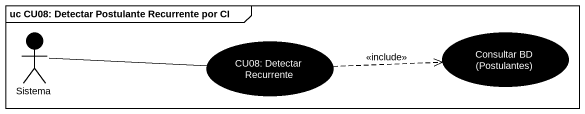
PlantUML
@startuml
mainframe uc CU08: Detectar Postulante Recurrente por CI
actor Sistema #000000
usecase "CU08: Detectar Recurrente" as CU08_Detectar_Recurrente #000000
usecase "Consultar BD (Postulantes)" as Consultar_BD_Postulantes #000000
Sistema -right- CU08_Detectar_Recurrente
CU08_Detectar_Recurrente .right.> Consultar_BD_Postulantes : <<include>>
@enduml
